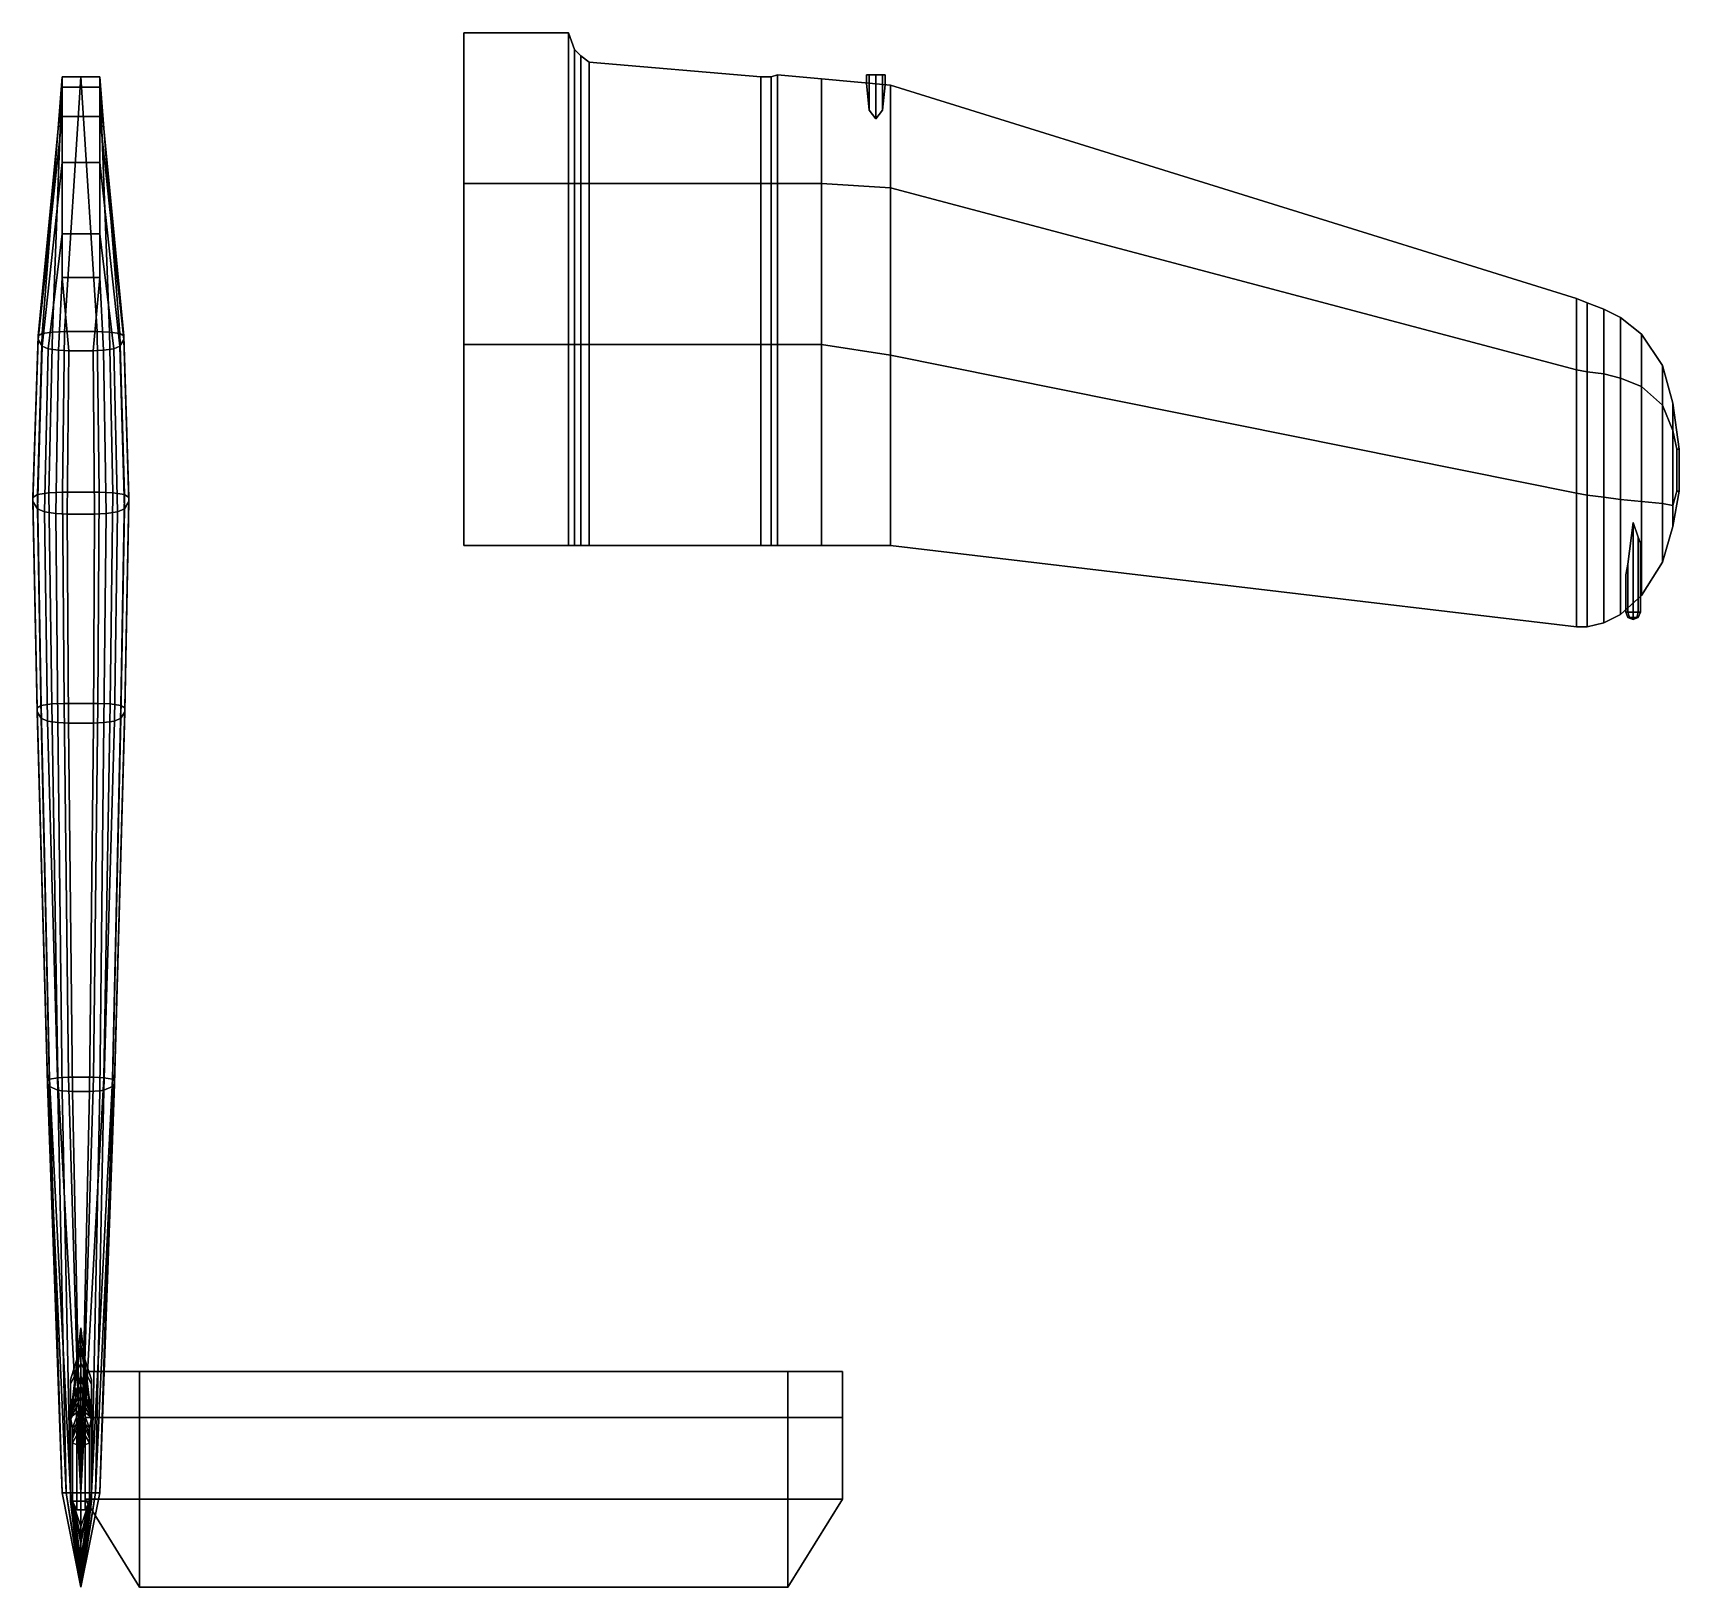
# Model space of a CAD drawing. Extents: x -2.06 to 5.81, y -5.21 to 2.22.
import ezdxf

# ---------------------------------------------------------------- set-up
doc = ezdxf.new("R2010")
doc.units = 0
doc.layers.add('WING', color=5, linetype='CONTINUOUS')

msp = doc.modelspace()

# ---------------------------------------------------------------- linework, layer by layer
at = {"layer": 'WING'}
for points in [[(0.5, 2.22, -0.54), (0, 2.22, -0.54), (0, 1.5, -0.37), (0.5, 1.5, -0.37)], [(0.5, 1.5, -0.68), (0, 1.5, -0.68), (0, 2.22, -0.54), (0.5, 2.22, -0.54)], [(0.53, 2.14, -0.54), (0.5, 2.22, -0.54), (0.5, 1.5, -0.37), (0.53, 1.5, -0.37)], [(0.53, 1.5, -0.68), (0.5, 1.5, -0.68), (0.5, 2.22, -0.54), (0.53, 2.14, -0.54)], [(0.56, 2.11, -0.54), (0.53, 2.14, -0.54), (0.53, 1.5, -0.37), (0.56, 1.5, -0.37)], [(0.56, 1.5, -0.68), (0.53, 1.5, -0.68), (0.53, 2.14, -0.54), (0.56, 2.11, -0.54)], [(0.6, 2.08, -0.54), (0.56, 2.11, -0.54), (0.56, 1.5, -0.37), (0.6, 1.5, -0.37)], [(0.6, 1.5, -0.68), (0.56, 1.5, -0.68), (0.56, 2.11, -0.54), (0.6, 2.08, -0.54)], [(1.42, 2.01, -0.54), (0.6, 2.08, -0.54), (0.6, 1.5, -0.37), (1.42, 1.5, -0.37)], [(1.42, 1.5, -0.68), (0.6, 1.5, -0.68), (0.6, 2.08, -0.54), (1.42, 2.01, -0.54)], [(-1.92, 2.01, -0.58), (-1.92, 1.96, -0.66), (-2.0351, 0.7711, -0.5273), (-2.0156, 0.7832, -0.4402)], [(-1.92, 2.01, -0.52), (-1.92, 2.01, -0.58), (-2.0156, 0.7832, -0.4402), (-1.9667, 0.7899, -0.3918)], [(-1.83, 2.01, -0.5067), (-1.92, 2.01, -0.52), (-1.9667, 0.7899, -0.3918), (-1.9081, 0.7926, -0.3725)], [(-1.92, 2.01, -0.52), (-1.74, 2.01, -0.52), (-1.74, 2.01, -0.58), (-1.92, 2.01, -0.58)], [(-1.92, 2.01, -0.58), (-1.74, 2.01, -0.58), (-1.74, 1.96, -0.66), (-1.92, 1.96, -0.66)], [(-1.83, 2.01, -0.5067), (-1.83, 2.01, -0.5067), (-1.74, 2.01, -0.52), (-1.92, 2.01, -0.52)], [(-1.83, 2.01, -0.5067), (-1.83, 2.01, -0.5067), (-1.9081, 0.7926, -0.3725), (-1.7519, 0.7926, -0.3725)], [(-1.7519, 0.7926, -0.3725), (-1.6933, 0.7899, -0.3918), (-1.74, 2.01, -0.52), (-1.83, 2.01, -0.5067)], [(-1.6444, 0.7832, -0.4402), (-1.6249, 0.7711, -0.5273), (-1.74, 1.96, -0.66), (-1.74, 2.01, -0.58)], [(-1.6933, 0.7899, -0.3918), (-1.6444, 0.7832, -0.4402), (-1.74, 2.01, -0.58), (-1.74, 2.01, -0.52)], [(1.47, 2.01, -0.54), (1.42, 2.01, -0.54), (1.42, 1.5, -0.37), (1.47, 1.5, -0.37)], [(1.47, 1.5, -0.68), (1.42, 1.5, -0.68), (1.42, 2.01, -0.54), (1.47, 2.01, -0.54)], [(1.5, 2.02, -0.54), (1.47, 2.01, -0.54), (1.47, 1.5, -0.37), (1.5, 1.5, -0.37)], [(1.5, 1.5, -0.68), (1.47, 1.5, -0.68), (1.47, 2.01, -0.54), (1.5, 2.02, -0.54)], [(1.71, 2, -0.54), (1.5, 2.02, -0.54), (1.5, 1.5, -0.37), (1.71, 1.5, -0.37)], [(1.71, 1.5, -0.68), (1.5, 1.5, -0.68), (1.5, 2.02, -0.54), (1.71, 2, -0.54)], [(2.04, 1.97, -0.54), (1.71, 2, -0.54), (1.71, 1.5, -0.37), (2.04, 1.48, -0.37)], [(2.04, 1.48, -0.68), (1.71, 1.5, -0.68), (1.71, 2, -0.54), (2.04, 1.97, -0.54)], [(1.9382, 1.85, -0.5718), (1.925, 1.9805, -0.54), (1.925, 2.02, -0.54), (1.9382, 2.02, -0.5718)], [(1.925, 1.9805, -0.54), (1.9382, 1.85, -0.5082), (1.9382, 2.02, -0.5082), (1.925, 2.02, -0.54)], [(1.9382, 2.02, -0.5082), (1.97, 2.02, -0.495), (2.0018, 2.02, -0.5082), (1.925, 2.02, -0.54)], [(1.925, 2.02, -0.54), (2.0018, 2.02, -0.5082), (2.015, 2.02, -0.54), (1.9382, 2.02, -0.5718)], [(1.97, 1.81, -0.585), (1.9382, 1.85, -0.5718), (1.9382, 2.02, -0.5718), (1.97, 2.02, -0.585)], [(1.9382, 1.85, -0.5082), (1.97, 1.81, -0.495), (1.97, 2.02, -0.495), (1.9382, 2.02, -0.5082)], [(1.9382, 2.02, -0.5718), (2.015, 2.02, -0.54), (2.0018, 2.02, -0.5718), (1.97, 2.02, -0.585)], [(1.97, 1.81, -0.495), (2.0018, 1.85, -0.5082), (2.0018, 2.02, -0.5082), (1.97, 2.02, -0.495)], [(2.0018, 1.85, -0.5718), (1.97, 1.81, -0.585), (1.97, 2.02, -0.585), (2.0018, 2.02, -0.5718)], [(2.0018, 1.85, -0.5082), (2.015, 1.9723, -0.54), (2.015, 2.02, -0.54), (2.0018, 2.02, -0.5082)], [(2.015, 1.9723, -0.54), (2.0018, 1.85, -0.5718), (2.0018, 2.02, -0.5718), (2.015, 2.02, -0.54)], [(5.32, 0.95, -0.35), (2.04, 1.97, -0.54), (2.04, 1.48, -0.37), (5.32, 0.61, -0.27)], [(5.32, 0.61, -0.42), (2.04, 1.48, -0.68), (2.04, 1.97, -0.54), (5.32, 0.95, -0.35)], [(-1.92, 1.96, -0.66), (-1.92, 1.82, -0.79), (-2.0351, 0.7537, -0.653), (-2.0351, 0.7711, -0.5273)], [(-1.92, 1.96, -0.66), (-1.74, 1.96, -0.66), (-1.74, 1.82, -0.79), (-1.92, 1.82, -0.79)], [(-1.6249, 0.7711, -0.5273), (-1.6249, 0.7537, -0.653), (-1.74, 1.82, -0.79), (-1.74, 1.96, -0.66)], [(-1.92, 1.82, -0.79), (-1.92, 1.6, -0.9), (-2.0156, 0.7228, -0.8755), (-2.0351, 0.7537, -0.653)], [(-1.92, 1.82, -0.79), (-1.74, 1.82, -0.79), (-1.74, 1.6, -0.9), (-1.92, 1.6, -0.9)], [(-1.6249, 0.7537, -0.653), (-1.6444, 0.7228, -0.8755), (-1.74, 1.6, -0.9), (-1.74, 1.82, -0.79)], [(-1.92, 1.6, -0.9), (-1.92, 1.26, -1), (-1.9863, 0.7094, -0.9723), (-2.0156, 0.7228, -0.8755)], [(-1.92, 1.6, -0.9), (-1.74, 1.6, -0.9), (-1.74, 1.26, -1), (-1.92, 1.26, -1)], [(-1.6444, 0.7228, -0.8755), (-1.6737, 0.7094, -0.9723), (-1.74, 1.26, -1), (-1.74, 1.6, -0.9)], [(0.5, 1.5, -0.37), (0, 1.5, -0.37), (0, 0.73, -0.37), (0.5, 0.73, -0.37)], [(0, 0.73, -0.68), (0, 1.5, -0.68), (0.5, 1.5, -0.68), (0.5, 0.73, -0.68)], [(0.53, 1.5, -0.37), (0.5, 1.5, -0.37), (0.5, 0.73, -0.37), (0.53, 0.73, -0.37)], [(0.5, 0.73, -0.68), (0.5, 1.5, -0.68), (0.53, 1.5, -0.68), (0.53, 0.73, -0.68)], [(0.56, 1.5, -0.37), (0.53, 1.5, -0.37), (0.53, 0.73, -0.37), (0.56, 0.73, -0.37)], [(0.53, 0.73, -0.68), (0.53, 1.5, -0.68), (0.56, 1.5, -0.68), (0.56, 0.73, -0.68)], [(0.6, 1.5, -0.37), (0.56, 1.5, -0.37), (0.56, 0.73, -0.37), (0.6, 0.73, -0.37)], [(0.56, 0.73, -0.68), (0.56, 1.5, -0.68), (0.6, 1.5, -0.68), (0.6, 0.73, -0.68)], [(1.42, 1.5, -0.37), (0.6, 1.5, -0.37), (0.6, 0.73, -0.37), (1.42, 0.73, -0.37)], [(0.6, 0.73, -0.68), (0.6, 1.5, -0.68), (1.42, 1.5, -0.68), (1.42, 0.73, -0.68)], [(1.47, 1.5, -0.37), (1.42, 1.5, -0.37), (1.42, 0.73, -0.37), (1.47, 0.73, -0.37)], [(1.42, 0.73, -0.68), (1.42, 1.5, -0.68), (1.47, 1.5, -0.68), (1.47, 0.73, -0.68)], [(1.5, 1.5, -0.37), (1.47, 1.5, -0.37), (1.47, 0.73, -0.37), (1.5, 0.73, -0.37)], [(1.47, 0.73, -0.68), (1.47, 1.5, -0.68), (1.5, 1.5, -0.68), (1.5, 0.73, -0.68)], [(1.71, 1.5, -0.37), (1.5, 1.5, -0.37), (1.5, 0.73, -0.37), (1.71, 0.73, -0.37)], [(1.5, 0.73, -0.68), (1.5, 1.5, -0.68), (1.71, 1.5, -0.68), (1.71, 0.73, -0.68)], [(2.04, 1.48, -0.37), (1.71, 1.5, -0.37), (1.71, 0.73, -0.37), (2.04, 0.68, -0.37)], [(1.71, 0.73, -0.68), (1.71, 1.5, -0.68), (2.04, 1.48, -0.68), (2.04, 0.68, -0.68)], [(5.32, 0.61, -0.27), (2.04, 1.48, -0.37), (2.04, 0.68, -0.37), (5.32, 0.02, -0.27)], [(2.04, 0.68, -0.68), (2.04, 1.48, -0.68), (5.32, 0.61, -0.42), (5.32, 0.02, -0.42)], [(-1.92, 1.26, -1), (-1.92, 1.05, -1.02), (-1.9374, 0.7027, -1.0207), (-1.9863, 0.7094, -0.9723)], [(-1.92, 1.26, -1), (-1.74, 1.26, -1), (-1.74, 1.05, -1.02), (-1.92, 1.05, -1.02)], [(-1.6737, 0.7094, -0.9723), (-1.7226, 0.7027, -1.0207), (-1.74, 1.05, -1.02), (-1.74, 1.26, -1)], [(-1.92, 1.05, -1.02), (-1.92, 1.05, -1.02), (-1.8886, 0.7, -1.04), (-1.9374, 0.7027, -1.0207)], [(-1.92, 1.05, -1.02), (-1.74, 1.05, -1.02), (-1.7714, 0.7, -1.04), (-1.8886, 0.7, -1.04)], [(-1.7226, 0.7027, -1.0207), (-1.7714, 0.7, -1.04), (-1.74, 1.05, -1.02)], [(5.37, 0.93, -0.34), (5.32, 0.95, -0.35), (5.32, 0.61, -0.27), (5.37, 0.6, -0.27)], [(5.37, 0.6, -0.41), (5.32, 0.61, -0.42), (5.32, 0.95, -0.35), (5.37, 0.93, -0.34)], [(5.45, 0.9, -0.34), (5.37, 0.93, -0.34), (5.37, 0.6, -0.27), (5.45, 0.59, -0.26)], [(5.45, 0.59, -0.4), (5.37, 0.6, -0.41), (5.37, 0.93, -0.34), (5.45, 0.9, -0.34)], [(5.53, 0.86, -0.33), (5.45, 0.9, -0.34), (5.45, 0.59, -0.26), (5.53, 0.57, -0.26)], [(5.53, 0.57, -0.38), (5.45, 0.59, -0.4), (5.45, 0.9, -0.34), (5.53, 0.86, -0.33)], [(-1.9667, 0.7899, -0.3918), (-2.0156, 0.7832, -0.4402), (-2.0379, 0.0131, -0.3088), (-1.9832, 0.0207, -0.2546)], [(-1.9081, 0.7926, -0.3725), (-1.9667, 0.7899, -0.3918), (-1.9832, 0.0207, -0.2546), (-1.9176, 0.0237, -0.233)], [(-1.7519, 0.7926, -0.3725), (-1.9081, 0.7926, -0.3725), (-1.9176, 0.0237, -0.233), (-1.7427, 0.0237, -0.233)], [(-1.7427, 0.0237, -0.233), (-1.6772, 0.0207, -0.2546), (-1.6933, 0.7899, -0.3918), (-1.7519, 0.7926, -0.3725)], [(-1.6772, 0.0207, -0.2546), (-1.6225, 0.0131, -0.3088), (-1.6444, 0.7832, -0.4402), (-1.6933, 0.7899, -0.3918)], [(5.63, 0.78, -0.31), (5.53, 0.86, -0.33), (5.53, 0.57, -0.26), (5.63, 0.53, -0.26)], [(5.63, 0.53, -0.36), (5.53, 0.57, -0.38), (5.53, 0.86, -0.33), (5.63, 0.78, -0.31)], [(-2.0156, 0.7832, -0.4402), (-2.0351, 0.7711, -0.5273), (-2.0597, -0.0004, -0.4062), (-2.0379, 0.0131, -0.3088)], [(-2.0351, 0.7711, -0.5273), (-2.0351, 0.7537, -0.653), (-2.0597, -0.0199, -0.5469), (-2.0597, -0.0004, -0.4062)], [(-2.0351, 0.7537, -0.653), (-2.0156, 0.7228, -0.8755), (-2.0379, -0.0545, -0.796), (-2.0597, -0.0199, -0.5469)], [(-2.0156, 0.7228, -0.8755), (-1.9863, 0.7094, -0.9723), (-2.0051, -0.0695, -0.9042), (-2.0379, -0.0545, -0.796)], [(-1.9863, 0.7094, -0.9723), (-1.9374, 0.7027, -1.0207), (-1.9504, -0.077, -0.9583), (-2.0051, -0.0695, -0.9042)], [(-1.6553, -0.0695, -0.9042), (-1.71, -0.077, -0.9583), (-1.7226, 0.7027, -1.0207), (-1.6737, 0.7094, -0.9723)], [(-1.6225, -0.0545, -0.796), (-1.6553, -0.0695, -0.9042), (-1.6737, 0.7094, -0.9723), (-1.6444, 0.7228, -0.8755)], [(-1.6225, 0.0131, -0.3088), (-1.6007, -0.0004, -0.4062), (-1.6249, 0.7711, -0.5273), (-1.6444, 0.7832, -0.4402)], [(-1.6007, -0.0199, -0.5469), (-1.6225, -0.0545, -0.796), (-1.6444, 0.7228, -0.8755), (-1.6249, 0.7537, -0.653)], [(-1.6007, -0.0004, -0.4062), (-1.6007, -0.0199, -0.5469), (-1.6249, 0.7537, -0.653), (-1.6249, 0.7711, -0.5273)], [(0.5, 0.73, -0.37), (0, 0.73, -0.37), (0, -0.23, -0.54), (0.5, -0.23, -0.54)], [(0.5, -0.23, -0.54), (0, -0.23, -0.54), (0, 0.73, -0.68), (0.5, 0.73, -0.68)], [(0.53, 0.73, -0.37), (0.5, 0.73, -0.37), (0.5, -0.23, -0.54), (0.53, -0.23, -0.54)], [(0.53, -0.23, -0.54), (0.5, -0.23, -0.54), (0.5, 0.73, -0.68), (0.53, 0.73, -0.68)], [(0.56, 0.73, -0.37), (0.53, 0.73, -0.37), (0.53, -0.23, -0.54), (0.56, -0.23, -0.54)], [(0.56, -0.23, -0.54), (0.53, -0.23, -0.54), (0.53, 0.73, -0.68), (0.56, 0.73, -0.68)], [(0.6, 0.73, -0.37), (0.56, 0.73, -0.37), (0.56, -0.23, -0.54), (0.6, -0.23, -0.54)], [(0.6, -0.23, -0.54), (0.56, -0.23, -0.54), (0.56, 0.73, -0.68), (0.6, 0.73, -0.68)], [(1.42, 0.73, -0.37), (0.6, 0.73, -0.37), (0.6, -0.23, -0.54), (1.42, -0.23, -0.54)], [(1.42, -0.23, -0.54), (0.6, -0.23, -0.54), (0.6, 0.73, -0.68), (1.42, 0.73, -0.68)], [(1.47, 0.73, -0.37), (1.42, 0.73, -0.37), (1.42, -0.23, -0.54), (1.47, -0.23, -0.54)], [(1.47, -0.23, -0.54), (1.42, -0.23, -0.54), (1.42, 0.73, -0.68), (1.47, 0.73, -0.68)], [(1.5, 0.73, -0.37), (1.47, 0.73, -0.37), (1.47, -0.23, -0.54), (1.5, -0.23, -0.54)], [(1.5, -0.23, -0.54), (1.47, -0.23, -0.54), (1.47, 0.73, -0.68), (1.5, 0.73, -0.68)], [(1.71, 0.73, -0.37), (1.5, 0.73, -0.37), (1.5, -0.23, -0.54), (1.71, -0.23, -0.54)], [(1.71, -0.23, -0.54), (1.5, -0.23, -0.54), (1.5, 0.73, -0.68), (1.71, 0.73, -0.68)], [(2.04, 0.68, -0.37), (1.71, 0.73, -0.37), (1.71, -0.23, -0.54), (2.04, -0.23, -0.54)], [(2.04, -0.23, -0.54), (1.71, -0.23, -0.54), (1.71, 0.73, -0.68), (2.04, 0.68, -0.68)], [(5.73, 0.63, -0.3), (5.63, 0.78, -0.31), (5.63, 0.53, -0.26), (5.73, 0.44, -0.26)], [(5.73, 0.44, -0.34), (5.63, 0.53, -0.36), (5.63, 0.78, -0.31), (5.73, 0.63, -0.3)], [(-1.9374, 0.7027, -1.0207), (-1.8886, 0.7, -1.04), (-1.8958, -0.08, -0.98), (-1.9504, -0.077, -0.9583)], [(-1.8886, 0.7, -1.04), (-1.7714, 0.7, -1.04), (-1.7646, -0.08, -0.98), (-1.8958, -0.08, -0.98)], [(-1.71, -0.077, -0.9583), (-1.7646, -0.08, -0.98), (-1.7714, 0.7, -1.04), (-1.7226, 0.7027, -1.0207)], [(5.32, 0.02, -0.27), (2.04, 0.68, -0.37), (2.04, -0.23, -0.54), (5.32, -0.62, -0.35)], [(5.32, -0.62, -0.35), (2.04, -0.23, -0.54), (2.04, 0.68, -0.68), (5.32, 0.02, -0.42)], [(5.78, 0.45, -0.29), (5.73, 0.63, -0.3), (5.73, 0.44, -0.26), (5.78, 0.32, -0.26)], [(5.78, 0.32, -0.32), (5.73, 0.44, -0.34), (5.73, 0.63, -0.3), (5.78, 0.45, -0.29)], [(5.37, 0.6, -0.27), (5.32, 0.61, -0.27), (5.32, 0.02, -0.27), (5.37, 0.01, -0.27)], [(5.32, 0.02, -0.42), (5.32, 0.61, -0.42), (5.37, 0.6, -0.41), (5.37, 0.01, -0.41)], [(5.45, 0.59, -0.26), (5.37, 0.6, -0.27), (5.37, 0.01, -0.27), (5.45, 0, -0.26)], [(5.37, 0.01, -0.41), (5.37, 0.6, -0.41), (5.45, 0.59, -0.4), (5.45, 0, -0.4)], [(5.53, 0.57, -0.26), (5.45, 0.59, -0.26), (5.45, 0, -0.26), (5.53, -0.01, -0.26)], [(5.45, 0, -0.4), (5.45, 0.59, -0.4), (5.53, 0.57, -0.38), (5.53, -0.01, -0.38)], [(5.63, 0.53, -0.26), (5.53, 0.57, -0.26), (5.53, -0.01, -0.26), (5.63, -0.02, -0.26)], [(5.53, -0.01, -0.38), (5.53, 0.57, -0.38), (5.63, 0.53, -0.36), (5.63, -0.02, -0.36)], [(5.73, 0.44, -0.26), (5.63, 0.53, -0.26), (5.63, -0.02, -0.26), (5.73, -0.03, -0.26)], [(5.63, -0.02, -0.36), (5.63, 0.53, -0.36), (5.73, 0.44, -0.34), (5.73, -0.03, -0.34)], [(5.78, 0.32, -0.26), (5.73, 0.44, -0.26), (5.73, -0.03, -0.26), (5.78, -0.04, -0.26)], [(5.73, -0.03, -0.34), (5.73, 0.44, -0.34), (5.78, 0.32, -0.32), (5.78, -0.04, -0.32)], [(5.81, 0.23, -0.29), (5.78, 0.45, -0.29), (5.78, 0.32, -0.26), (5.8, 0.23, -0.28)], [(5.8, 0.23, -0.3), (5.78, 0.32, -0.32), (5.78, 0.45, -0.29), (5.81, 0.23, -0.29)], [(5.8, 0.23, -0.28), (5.78, 0.32, -0.26), (5.78, -0.04, -0.26), (5.8, 0.03, -0.28)], [(5.78, -0.04, -0.32), (5.78, 0.32, -0.32), (5.8, 0.23, -0.3), (5.8, 0.03, -0.3)], [(5.81, 0.03, -0.29), (5.81, 0.23, -0.29), (5.8, 0.23, -0.28), (5.8, 0.03, -0.28)], [(5.8, 0.03, -0.3), (5.8, 0.23, -0.3), (5.81, 0.23, -0.29), (5.81, 0.03, -0.29)], [(-2.0379, 0.0131, -0.3088), (-2.0597, -0.0004, -0.4062), (-2.04, -1.0072, -0.335), (-2.02, -0.9948, -0.2459)], [(-1.9832, 0.0207, -0.2546), (-2.0379, 0.0131, -0.3088), (-2.02, -0.9948, -0.2459), (-1.97, -0.9879, -0.1964)], [(-1.9176, 0.0237, -0.233), (-1.9832, 0.0207, -0.2546), (-1.97, -0.9879, -0.1964), (-1.91, -0.9852, -0.1765)], [(-1.7427, 0.0237, -0.233), (-1.9176, 0.0237, -0.233), (-1.91, -0.9852, -0.1765), (-1.75, -0.9852, -0.1765)], [(-1.75, -0.9852, -0.1765), (-1.69, -0.9879, -0.1964), (-1.6772, 0.0207, -0.2546), (-1.7427, 0.0237, -0.233)], [(-1.69, -0.9879, -0.1964), (-1.64, -0.9948, -0.2459), (-1.6225, 0.0131, -0.3088), (-1.6772, 0.0207, -0.2546)], [(-1.64, -0.9948, -0.2459), (-1.62, -1.0072, -0.335), (-1.6007, -0.0004, -0.4062), (-1.6225, 0.0131, -0.3088)], [(5.37, 0.01, -0.27), (5.32, 0.02, -0.27), (5.32, -0.62, -0.35), (5.37, -0.62, -0.34)], [(5.37, -0.62, -0.34), (5.32, -0.62, -0.35), (5.32, 0.02, -0.42), (5.37, 0.01, -0.41)], [(5.45, 0, -0.26), (5.37, 0.01, -0.27), (5.37, -0.62, -0.34), (5.45, -0.6, -0.34)], [(5.45, -0.6, -0.34), (5.37, -0.62, -0.34), (5.37, 0.01, -0.41), (5.45, 0, -0.4)], [(5.53, -0.01, -0.26), (5.45, 0, -0.26), (5.45, -0.6, -0.34), (5.53, -0.56, -0.33)], [(5.53, -0.56, -0.33), (5.45, -0.6, -0.34), (5.45, 0, -0.4), (5.53, -0.01, -0.38)], [(5.8, 0.03, -0.28), (5.78, -0.04, -0.26), (5.78, -0.14, -0.29), (5.81, 0.03, -0.29)], [(5.81, 0.03, -0.29), (5.78, -0.14, -0.29), (5.78, -0.04, -0.32), (5.8, 0.03, -0.3)], [(-2.0597, -0.0004, -0.4062), (-2.0597, -0.0199, -0.5469), (-2.04, -1.025, -0.4638), (-2.04, -1.0072, -0.335)], [(-2.0597, -0.0199, -0.5469), (-2.0379, -0.0545, -0.796), (-2.02, -1.0566, -0.6916), (-2.04, -1.025, -0.4638)], [(-2.0379, -0.0545, -0.796), (-2.0051, -0.0695, -0.9042), (-1.99, -1.0704, -0.7907), (-2.02, -1.0566, -0.6916)], [(-2.0051, -0.0695, -0.9042), (-1.9504, -0.077, -0.9583), (-1.94, -1.0773, -0.8402), (-1.99, -1.0704, -0.7907)], [(-1.9504, -0.077, -0.9583), (-1.8958, -0.08, -0.98), (-1.89, -1.08, -0.86), (-1.94, -1.0773, -0.8402)], [(-1.72, -1.0773, -0.8402), (-1.77, -1.08, -0.86), (-1.7646, -0.08, -0.98), (-1.71, -0.077, -0.9583)], [(-1.67, -1.0704, -0.7907), (-1.72, -1.0773, -0.8402), (-1.71, -0.077, -0.9583), (-1.6553, -0.0695, -0.9042)], [(-1.64, -1.0566, -0.6916), (-1.67, -1.0704, -0.7907), (-1.6553, -0.0695, -0.9042), (-1.6225, -0.0545, -0.796)], [(-1.62, -1.025, -0.4638), (-1.64, -1.0566, -0.6916), (-1.6225, -0.0545, -0.796), (-1.6007, -0.0199, -0.5469)], [(-1.62, -1.0072, -0.335), (-1.62, -1.025, -0.4638), (-1.6007, -0.0199, -0.5469), (-1.6007, -0.0004, -0.4062)], [(5.63, -0.02, -0.26), (5.53, -0.01, -0.26), (5.53, -0.56, -0.33), (5.63, -0.47, -0.31)], [(5.63, -0.47, -0.31), (5.53, -0.56, -0.33), (5.53, -0.01, -0.38), (5.63, -0.02, -0.36)], [(5.73, -0.03, -0.26), (5.63, -0.02, -0.26), (5.63, -0.47, -0.31), (5.73, -0.31, -0.3)], [(5.73, -0.31, -0.3), (5.63, -0.47, -0.31), (5.63, -0.02, -0.36), (5.73, -0.03, -0.34)], [(5.78, -0.04, -0.26), (5.73, -0.03, -0.26), (5.73, -0.31, -0.3), (5.78, -0.14, -0.29)], [(5.78, -0.14, -0.29), (5.73, -0.31, -0.3), (5.73, -0.03, -0.34), (5.78, -0.04, -0.32)], [(-1.8958, -0.08, -0.98), (-1.7646, -0.08, -0.98), (-1.77, -1.08, -0.86), (-1.89, -1.08, -0.86)], [(5.59, -0.55, -0.355), (5.5653, -0.55, -0.3447), (5.5653, -0.32, -0.3447), (5.59, -0.12, -0.355)], [(5.5653, -0.55, -0.2953), (5.59, -0.55, -0.285), (5.59, -0.12, -0.285), (5.5653, -0.32, -0.2953)], [(5.59, -0.55, -0.285), (5.6147, -0.55, -0.2953), (5.6147, -0.19, -0.2953), (5.59, -0.12, -0.285)], [(5.6147, -0.55, -0.3447), (5.59, -0.55, -0.355), (5.59, -0.12, -0.355), (5.6147, -0.19, -0.3447)], [(5.6147, -0.55, -0.2953), (5.625, -0.55, -0.32), (5.625, -0.22, -0.32), (5.6147, -0.19, -0.2953)], [(5.625, -0.55, -0.32), (5.6147, -0.55, -0.3447), (5.6147, -0.19, -0.3447), (5.625, -0.22, -0.32)], [(5.5653, -0.55, -0.3447), (5.555, -0.55, -0.32), (5.555, -0.37, -0.32), (5.5653, -0.32, -0.3447)], [(5.555, -0.55, -0.32), (5.5653, -0.55, -0.2953), (5.5653, -0.32, -0.2953), (5.555, -0.37, -0.32)], [(5.5725, -0.5747, -0.3025), (5.5653, -0.55, -0.2953), (5.555, -0.55, -0.32), (5.5653, -0.5747, -0.32)], [(5.5653, -0.5747, -0.32), (5.555, -0.55, -0.32), (5.5653, -0.55, -0.3447), (5.5725, -0.5747, -0.3375)], [(5.59, -0.5747, -0.2953), (5.59, -0.55, -0.285), (5.5653, -0.55, -0.2953), (5.5725, -0.5747, -0.3025)], [(5.5725, -0.5747, -0.3375), (5.5653, -0.55, -0.3447), (5.59, -0.55, -0.355), (5.59, -0.5747, -0.3447)], [(5.59, -0.5747, -0.3447), (5.59, -0.55, -0.355), (5.6147, -0.55, -0.3447), (5.6075, -0.5747, -0.3375)], [(5.6075, -0.5747, -0.3025), (5.6147, -0.55, -0.2953), (5.59, -0.55, -0.285), (5.59, -0.5747, -0.2953)], [(5.6075, -0.5747, -0.3375), (5.6147, -0.55, -0.3447), (5.625, -0.55, -0.32), (5.6147, -0.5747, -0.32)], [(5.6147, -0.5747, -0.32), (5.625, -0.55, -0.32), (5.6147, -0.55, -0.2953), (5.6075, -0.5747, -0.3025)], [(5.59, -0.585, -0.32), (5.5725, -0.5747, -0.3025), (5.5653, -0.5747, -0.32), (5.59, -0.585, -0.32)], [(5.59, -0.585, -0.32), (5.5653, -0.5747, -0.32), (5.5725, -0.5747, -0.3375), (5.59, -0.585, -0.32)], [(5.59, -0.585, -0.32), (5.59, -0.5747, -0.2953), (5.5725, -0.5747, -0.3025), (5.59, -0.585, -0.32)], [(5.59, -0.585, -0.32), (5.5725, -0.5747, -0.3375), (5.59, -0.5747, -0.3447), (5.59, -0.585, -0.32)], [(5.59, -0.585, -0.32), (5.59, -0.5747, -0.3447), (5.6075, -0.5747, -0.3375), (5.59, -0.585, -0.32)], [(5.59, -0.585, -0.32), (5.6075, -0.5747, -0.3375), (5.6147, -0.5747, -0.32), (5.59, -0.585, -0.32)], [(5.59, -0.585, -0.32), (5.6147, -0.5747, -0.32), (5.6075, -0.5747, -0.3025), (5.59, -0.585, -0.32)], [(5.59, -0.585, -0.32), (5.6075, -0.5747, -0.3025), (5.59, -0.5747, -0.2953), (5.59, -0.585, -0.32)], [(-2.02, -0.9948, -0.2459), (-2.04, -1.0072, -0.335), (-1.99, -2.7891, -0.1635), (-1.98, -2.7823, -0.114)], [(-2.04, -1.0072, -0.335), (-2.04, -1.025, -0.4638), (-1.99, -2.8056, -0.2824), (-1.99, -2.7891, -0.1635)], [(-1.97, -0.9879, -0.1964), (-2.02, -0.9948, -0.2459), (-1.98, -2.7823, -0.114), (-1.94, -2.7754, -0.0645)], [(-1.91, -0.9852, -0.1765), (-1.97, -0.9879, -0.1964), (-1.94, -2.7754, -0.0645), (-1.89, -2.7727, -0.0447)], [(-1.75, -0.9852, -0.1765), (-1.91, -0.9852, -0.1765), (-1.89, -2.7727, -0.0447), (-1.77, -2.7727, -0.0447)], [(-1.77, -2.7727, -0.0447), (-1.72, -2.7754, -0.0645), (-1.69, -0.9879, -0.1964), (-1.75, -0.9852, -0.1765)], [(-1.72, -2.7754, -0.0645), (-1.68, -2.7823, -0.114), (-1.64, -0.9948, -0.2459), (-1.69, -0.9879, -0.1964)], [(-1.68, -2.7823, -0.114), (-1.67, -2.7891, -0.1635), (-1.62, -1.0072, -0.335), (-1.64, -0.9948, -0.2459)], [(-1.67, -2.7891, -0.1635), (-1.67, -2.8056, -0.2824), (-1.62, -1.025, -0.4638), (-1.62, -1.0072, -0.335)], [(-2.04, -1.025, -0.4638), (-2.02, -1.0566, -0.6916), (-1.98, -2.8166, -0.3616), (-1.99, -2.8056, -0.2824)], [(-2.02, -1.0566, -0.6916), (-1.99, -1.0704, -0.7907), (-1.94, -2.8345, -0.4904), (-1.98, -2.8166, -0.3616)], [(-1.99, -1.0704, -0.7907), (-1.94, -1.0773, -0.8402), (-1.92, -2.8373, -0.5102), (-1.94, -2.8345, -0.4904)], [(-1.94, -1.0773, -0.8402), (-1.89, -1.08, -0.86), (-1.87, -2.84, -0.53), (-1.92, -2.8373, -0.5102)], [(-1.89, -1.08, -0.86), (-1.77, -1.08, -0.86), (-1.79, -2.84, -0.53), (-1.87, -2.84, -0.53)], [(-1.74, -2.8373, -0.5102), (-1.79, -2.84, -0.53), (-1.77, -1.08, -0.86), (-1.72, -1.0773, -0.8402)], [(-1.72, -2.8345, -0.4904), (-1.74, -2.8373, -0.5102), (-1.72, -1.0773, -0.8402), (-1.67, -1.0704, -0.7907)], [(-1.68, -2.8166, -0.3616), (-1.72, -2.8345, -0.4904), (-1.67, -1.0704, -0.7907), (-1.64, -1.0566, -0.6916)], [(-1.67, -2.8056, -0.2824), (-1.68, -2.8166, -0.3616), (-1.64, -1.0566, -0.6916), (-1.62, -1.025, -0.4638)], [(-1.98, -2.7823, -0.114), (-1.99, -2.7891, -0.1635), (-1.9, -4.76, -0.02), (-1.88, -4.76)], [(-1.99, -2.7891, -0.1635), (-1.99, -2.8056, -0.2824), (-1.92, -4.76, -0.05), (-1.9, -4.76, -0.02)], [(-1.99, -2.8056, -0.2824), (-1.98, -2.8166, -0.3616), (-1.92, -4.76, -0.1), (-1.92, -4.76, -0.05)], [(-1.94, -2.7754, -0.0645), (-1.98, -2.7823, -0.114), (-1.88, -4.76), (-1.83, -4.76, 0.02)], [(-1.98, -2.8166, -0.3616), (-1.94, -2.8345, -0.4904), (-1.9, -4.76, -0.13), (-1.92, -4.76, -0.1)], [(-1.89, -2.7727, -0.0447), (-1.94, -2.7754, -0.0645), (-1.83, -4.76, 0.02)], [(-1.83, -4.76, 0.02), (-1.83, -4.76, 0.02), (-1.77, -2.7727, -0.0447), (-1.89, -2.7727, -0.0447)], [(-1.83, -4.76, 0.02), (-1.83, -4.76, 0.02), (-1.72, -2.7754, -0.0645), (-1.77, -2.7727, -0.0447)], [(-1.83, -4.76, 0.02), (-1.78, -4.76), (-1.68, -2.7823, -0.114), (-1.72, -2.7754, -0.0645)], [(-1.78, -4.76), (-1.76, -4.76, -0.02), (-1.67, -2.7891, -0.1635), (-1.68, -2.7823, -0.114)], [(-1.76, -4.76, -0.02), (-1.74, -4.76, -0.05), (-1.67, -2.8056, -0.2824), (-1.67, -2.7891, -0.1635)], [(-1.74, -4.76, -0.1), (-1.76, -4.76, -0.13), (-1.72, -2.8345, -0.4904), (-1.68, -2.8166, -0.3616)], [(-1.74, -4.76, -0.05), (-1.74, -4.76, -0.1), (-1.68, -2.8166, -0.3616), (-1.67, -2.8056, -0.2824)], [(-1.94, -2.8345, -0.4904), (-1.92, -2.8373, -0.5102), (-1.88, -4.76, -0.15), (-1.9, -4.76, -0.13)], [(-1.92, -2.8373, -0.5102), (-1.87, -2.84, -0.53), (-1.83, -4.76, -0.16), (-1.88, -4.76, -0.15)], [(-1.87, -2.84, -0.53), (-1.79, -2.84, -0.53), (-1.83, -4.76, -0.16)], [(-1.78, -4.76, -0.15), (-1.83, -4.76, -0.16), (-1.79, -2.84, -0.53), (-1.74, -2.8373, -0.5102)], [(-1.76, -4.76, -0.13), (-1.78, -4.76, -0.15), (-1.74, -2.8373, -0.5102), (-1.72, -2.8345, -0.4904)], [(-1.83, -4.06, 0.07), (-1.83, -3.97, -0.01), (-1.88, -4.4, -0.01), (-1.88, -4.22, 0.07)], [(-1.83, -3.97, -0.01), (-1.83, -3.97, -0.17), (-1.88, -4.4, -0.17), (-1.88, -4.4, -0.01)], [(-1.83, -3.97, -0.17), (-1.83, -4.05, -0.3), (-1.88, -4.4, -0.3), (-1.88, -4.4, -0.17)], [(-1.78, -4.4, -0.01), (-1.78, -4.4, -0.17), (-1.83, -3.97, -0.17), (-1.83, -3.97, -0.01)], [(-1.78, -4.4, -0.17), (-1.78, -4.4, -0.3), (-1.83, -4.05, -0.3), (-1.83, -3.97, -0.17)], [(-1.78, -4.22, 0.07), (-1.78, -4.4, -0.01), (-1.83, -3.97, -0.01), (-1.83, -4.06, 0.07)], [(-1.83, -4.05, -0.3), (-1.83, -4.2, -0.33), (-1.88, -4.4, -0.33), (-1.88, -4.4, -0.3)], [(-1.83, -4.14, 0.15), (-1.83, -4.06, 0.07), (-1.88, -4.22, 0.07), (-1.88, -4.24, 0.15)], [(-1.78, -4.4, -0.3), (-1.78, -4.4, -0.33), (-1.83, -4.2, -0.33), (-1.83, -4.05, -0.3)], [(-1.78, -4.24, 0.15), (-1.78, -4.22, 0.07), (-1.83, -4.06, 0.07), (-1.83, -4.14, 0.15)], [(-1.83, -4.22, 0.37), (-1.83, -4.14, 0.15), (-1.88, -4.24, 0.15), (-1.88, -4.33, 0.37)], [(-1.78, -4.33, 0.37), (-1.78, -4.24, 0.15), (-1.83, -4.14, 0.15), (-1.83, -4.22, 0.37)], [(-1.83, -4.2, -0.33), (-1.83, -4.26, -0.36), (-1.88, -4.4, -0.36), (-1.88, -4.4, -0.33)], [(-1.83, -4.25, 0.46), (-1.83, -4.22, 0.37), (-1.88, -4.33, 0.37), (-1.88, -4.36, 0.46)], [(-1.88, -4.4, -0.01), (-1.88, -4.8, -0.01), (-1.88, -4.8, 0.07), (-1.88, -4.22, 0.07)], [(-1.88, -4.22, 0.07), (-1.88, -4.8, 0.07), (-1.88, -4.8, 0.15), (-1.88, -4.24, 0.15)], [(-1.88, -4.24, 0.15), (-1.88, -4.8, 0.15), (-1.88, -4.8, 0.37), (-1.88, -4.33, 0.37)], [(-1.78, -4.4, -0.33), (-1.78, -4.4, -0.36), (-1.83, -4.26, -0.36), (-1.83, -4.2, -0.33)], [(-1.78, -4.36, 0.46), (-1.78, -4.33, 0.37), (-1.83, -4.22, 0.37), (-1.83, -4.25, 0.46)], [(-1.55, -4.4, 0.05), (-1.81, -4.4, 0.05), (-1.81, -4.18, 0.11), (-1.55, -4.18, 0.11)], [(-1.55, -4.18, 0.11), (-1.81, -4.18, 0.11), (-1.81, -4.4, 0.17), (-1.55, -4.4, 0.17)], [(-1.78, -4.8, 0.07), (-1.78, -4.8, -0.01), (-1.78, -4.4, -0.01), (-1.78, -4.22, 0.07)], [(-1.78, -4.8, 0.15), (-1.78, -4.8, 0.07), (-1.78, -4.22, 0.07), (-1.78, -4.24, 0.15)], [(-1.78, -4.8, 0.37), (-1.78, -4.8, 0.15), (-1.78, -4.24, 0.15), (-1.78, -4.33, 0.37)], [(-1.55, -4.18, 0.11), (1.55, -4.18, 0.11), (1.55, -4.4, 0.05), (-1.55, -4.4, 0.05)], [(-1.55, -4.4, 0.17), (1.55, -4.4, 0.17), (1.55, -4.18, 0.11), (-1.55, -4.18, 0.11)], [(1.55, -4.4, 0.17), (1.81, -4.4, 0.17), (1.81, -4.18, 0.11), (1.55, -4.18, 0.11)], [(1.55, -4.18, 0.11), (1.81, -4.18, 0.11), (1.81, -4.4, 0.05), (1.55, -4.4, 0.05)], [(-1.83, -4.3, 0.58), (-1.83, -4.25, 0.46), (-1.88, -4.36, 0.46), (-1.88, -4.41, 0.58)], [(-1.83, -4.26, -0.36), (-1.83, -4.36, -0.44), (-1.88, -4.4, -0.44), (-1.88, -4.4, -0.36)], [(-1.83, -4.34, 0.68), (-1.83, -4.3, 0.58), (-1.88, -4.41, 0.58), (-1.87, -4.45, 0.68)], [(-1.78, -4.41, 0.58), (-1.78, -4.36, 0.46), (-1.83, -4.25, 0.46), (-1.83, -4.3, 0.58)], [(-1.78, -4.4, -0.36), (-1.78, -4.4, -0.44), (-1.83, -4.36, -0.44), (-1.83, -4.26, -0.36)], [(-1.79, -4.45, 0.68), (-1.78, -4.41, 0.58), (-1.83, -4.3, 0.58), (-1.83, -4.34, 0.68)], [(-1.88, -4.33, 0.37), (-1.88, -4.8, 0.37), (-1.88, -4.8, 0.46), (-1.88, -4.36, 0.46)], [(-1.88, -4.36, 0.46), (-1.88, -4.8, 0.46), (-1.88, -4.8, 0.58), (-1.88, -4.41, 0.58)], [(-1.83, -4.36, -0.44), (-1.83, -4.41, -0.5), (-1.87, -4.45, -0.5), (-1.88, -4.4, -0.44)], [(-1.88, -4.4, -0.44), (-1.88, -4.8, -0.44), (-1.88, -4.8, -0.36), (-1.88, -4.4, -0.36)], [(-1.87, -4.45, -0.5), (-1.87, -4.8, -0.5), (-1.88, -4.8, -0.44), (-1.88, -4.4, -0.44)], [(-1.88, -4.4, -0.17), (-1.88, -4.8, -0.17), (-1.88, -4.8, -0.01), (-1.88, -4.4, -0.01)], [(-1.88, -4.4, -0.3), (-1.88, -4.8, -0.3), (-1.88, -4.8, -0.17), (-1.88, -4.4, -0.17)], [(-1.88, -4.4, -0.33), (-1.88, -4.8, -0.33), (-1.88, -4.8, -0.3), (-1.88, -4.4, -0.3)], [(-1.88, -4.4, -0.36), (-1.88, -4.8, -0.36), (-1.88, -4.8, -0.33), (-1.88, -4.4, -0.33)], [(-1.83, -4.37, 0.75), (-1.83, -4.34, 0.68), (-1.87, -4.45, 0.68), (-1.87, -4.48, 0.75)], [(-1.83, -4.4, 0.81), (-1.83, -4.37, 0.75), (-1.87, -4.48, 0.75), (-1.87, -4.5, 0.81)], [(-1.83, -4.45, 0.85), (-1.83, -4.4, 0.81), (-1.87, -4.5, 0.81), (-1.87, -4.52, 0.85)], [(-1.79, -4.48, 0.75), (-1.79, -4.45, 0.68), (-1.83, -4.34, 0.68), (-1.83, -4.37, 0.75)], [(-1.78, -4.4, -0.44), (-1.79, -4.45, -0.5), (-1.83, -4.41, -0.5), (-1.83, -4.36, -0.44)], [(-1.79, -4.5, 0.81), (-1.79, -4.48, 0.75), (-1.83, -4.37, 0.75), (-1.83, -4.4, 0.81)], [(-1.79, -4.52, 0.85), (-1.79, -4.5, 0.81), (-1.83, -4.4, 0.81), (-1.83, -4.45, 0.85)], [(-1.81, -4.4, 0.17), (-1.81, -4.79, 0.17), (-1.55, -4.79, 0.17), (-1.55, -4.4, 0.17)], [(-1.55, -4.79, 0.05), (-1.81, -4.79, 0.05), (-1.81, -4.4, 0.05), (-1.55, -4.4, 0.05)], [(-1.78, -4.8, -0.44), (-1.79, -4.8, -0.5), (-1.79, -4.45, -0.5), (-1.78, -4.4, -0.44)], [(-1.78, -4.8, 0.46), (-1.78, -4.8, 0.37), (-1.78, -4.33, 0.37), (-1.78, -4.36, 0.46)], [(-1.78, -4.8, 0.58), (-1.78, -4.8, 0.46), (-1.78, -4.36, 0.46), (-1.78, -4.41, 0.58)], [(-1.78, -4.8, -0.01), (-1.78, -4.8, -0.17), (-1.78, -4.4, -0.17), (-1.78, -4.4, -0.01)], [(-1.78, -4.8, -0.17), (-1.78, -4.8, -0.3), (-1.78, -4.4, -0.3), (-1.78, -4.4, -0.17)], [(-1.78, -4.8, -0.3), (-1.78, -4.8, -0.33), (-1.78, -4.4, -0.33), (-1.78, -4.4, -0.3)], [(-1.78, -4.8, -0.33), (-1.78, -4.8, -0.36), (-1.78, -4.4, -0.36), (-1.78, -4.4, -0.33)], [(-1.78, -4.8, -0.36), (-1.78, -4.8, -0.44), (-1.78, -4.4, -0.44), (-1.78, -4.4, -0.36)], [(1.55, -4.4, 0.05), (1.55, -4.79, 0.05), (-1.55, -4.79, 0.05), (-1.55, -4.4, 0.05)], [(-1.55, -4.79, 0.17), (1.55, -4.79, 0.17), (1.55, -4.4, 0.17), (-1.55, -4.4, 0.17)], [(1.55, -4.79, 0.17), (1.81, -4.79, 0.17), (1.81, -4.4, 0.17), (1.55, -4.4, 0.17)], [(1.81, -4.4, 0.05), (1.81, -4.79, 0.05), (1.55, -4.79, 0.05), (1.55, -4.4, 0.05)], [(-1.88, -4.41, 0.58), (-1.88, -4.8, 0.58), (-1.87, -4.8, 0.68), (-1.87, -4.45, 0.68)], [(-1.83, -4.41, -0.5), (-1.83, -4.47, -0.54), (-1.85, -4.47, -0.53), (-1.87, -4.45, -0.5)], [(-1.85, -4.47, -0.53), (-1.85, -4.84, -0.53), (-1.87, -4.8, -0.5), (-1.87, -4.45, -0.5)], [(-1.83, -4.53, 0.88), (-1.83, -4.45, 0.85), (-1.87, -4.52, 0.85), (-1.85, -4.53, 0.87)], [(-1.87, -4.45, 0.68), (-1.87, -4.8, 0.68), (-1.87, -4.8, 0.75), (-1.87, -4.48, 0.75)], [(-1.87, -4.48, 0.75), (-1.87, -4.8, 0.75), (-1.87, -4.8, 0.81), (-1.87, -4.5, 0.81)], [(-1.83, -4.47, -0.54), (-1.83, -4.84, -0.54), (-1.85, -4.84, -0.53), (-1.85, -4.47, -0.53)], [(-1.79, -4.45, -0.5), (-1.81, -4.47, -0.53), (-1.83, -4.47, -0.54), (-1.83, -4.41, -0.5)], [(-1.81, -4.53, 0.87), (-1.79, -4.52, 0.85), (-1.83, -4.45, 0.85), (-1.83, -4.53, 0.88)], [(-1.81, -4.47, -0.53), (-1.81, -4.84, -0.53), (-1.83, -4.84, -0.54), (-1.83, -4.47, -0.54)], [(-1.79, -4.8, -0.5), (-1.81, -4.84, -0.53), (-1.81, -4.47, -0.53), (-1.79, -4.45, -0.5)], [(-1.79, -4.8, 0.68), (-1.78, -4.8, 0.58), (-1.78, -4.41, 0.58), (-1.79, -4.45, 0.68)], [(-1.79, -4.8, 0.75), (-1.79, -4.8, 0.68), (-1.79, -4.45, 0.68), (-1.79, -4.48, 0.75)], [(-1.79, -4.8, 0.81), (-1.79, -4.8, 0.75), (-1.79, -4.48, 0.75), (-1.79, -4.5, 0.81)], [(-1.87, -4.5, 0.81), (-1.87, -4.8, 0.81), (-1.87, -4.8, 0.85), (-1.87, -4.52, 0.85)], [(-1.87, -4.52, 0.85), (-1.87, -4.8, 0.85), (-1.85, -4.8, 0.87), (-1.85, -4.53, 0.87)], [(-1.85, -4.53, 0.87), (-1.85, -4.8, 0.87), (-1.83, -4.8, 0.88), (-1.83, -4.53, 0.88)], [(-1.83, -4.53, 0.88), (-1.83, -4.8, 0.88), (-1.81, -4.8, 0.87), (-1.81, -4.53, 0.87)], [(-1.81, -4.8, 0.87), (-1.79, -4.8, 0.85), (-1.79, -4.52, 0.85), (-1.81, -4.53, 0.87)], [(-1.79, -4.8, 0.85), (-1.79, -4.8, 0.81), (-1.79, -4.5, 0.81), (-1.79, -4.52, 0.85)], [(-1.92, -4.76, -0.1), (-1.9, -4.76, -0.13), (-1.83, -5.19, -0.05), (-1.83, -5.21, -0.03)], [(-1.92, -4.76, -0.05), (-1.92, -4.76, -0.1), (-1.83, -5.21, -0.03), (-1.83, -5.21, -0.02)], [(-1.9, -4.76, -0.02), (-1.92, -4.76, -0.05), (-1.83, -5.21, -0.02), (-1.83, -5.21, -0.01)], [(-1.9, -4.76, -0.13), (-1.88, -4.76, -0.15), (-1.83, -5.16, -0.07), (-1.83, -5.19, -0.05)], [(-1.88, -4.76), (-1.9, -4.76, -0.02), (-1.83, -5.21, -0.01), (-1.83, -5.2)], [(-1.88, -4.76, -0.15), (-1.83, -4.76, -0.16), (-1.83, -5.09, -0.1), (-1.83, -5.16, -0.07)], [(-1.83, -4.76, 0.02), (-1.88, -4.76), (-1.83, -5.2), (-1.83, -5.12, 0.02)], [(-1.87, -4.8, 0.68), (-1.88, -4.8, 0.58), (-1.83, -5.18, 0.58), (-1.83, -5.13, 0.68)], [(-1.88, -4.8, 0.37), (-1.88, -4.8, 0.15), (-1.83, -5.21, 0.15), (-1.83, -5.21, 0.37)], [(-1.88, -4.8, 0.46), (-1.88, -4.8, 0.37), (-1.83, -5.21, 0.37), (-1.83, -5.2, 0.46)], [(-1.88, -4.8, 0.58), (-1.88, -4.8, 0.46), (-1.83, -5.2, 0.46), (-1.83, -5.18, 0.58)], [(-1.88, -4.8, 0.07), (-1.88, -4.8, -0.01), (-1.83, -5.21, -0.01), (-1.83, -5.21, 0.07)], [(-1.88, -4.8, 0.15), (-1.88, -4.8, 0.07), (-1.83, -5.21, 0.07), (-1.83, -5.21, 0.15)], [(-1.88, -4.8, -0.36), (-1.88, -4.8, -0.44), (-1.83, -5.07, -0.44), (-1.83, -5.14, -0.36)], [(-1.88, -4.8, -0.44), (-1.87, -4.8, -0.5), (-1.83, -4.97, -0.5), (-1.83, -5.07, -0.44)], [(-1.88, -4.8, -0.01), (-1.88, -4.8, -0.17), (-1.83, -5.21, -0.17), (-1.83, -5.21, -0.01)], [(-1.88, -4.8, -0.17), (-1.88, -4.8, -0.3), (-1.83, -5.18, -0.3), (-1.83, -5.21, -0.17)], [(-1.88, -4.8, -0.3), (-1.88, -4.8, -0.33), (-1.83, -5.16, -0.33), (-1.83, -5.18, -0.3)], [(-1.88, -4.8, -0.33), (-1.88, -4.8, -0.36), (-1.83, -5.14, -0.36), (-1.83, -5.16, -0.33)], [(-1.87, -4.8, -0.5), (-1.85, -4.84, -0.53), (-1.83, -4.84, -0.54), (-1.83, -4.97, -0.5)], [(-1.87, -4.8, 0.75), (-1.87, -4.8, 0.68), (-1.83, -5.13, 0.68), (-1.83, -5.08, 0.75)], [(-1.87, -4.8, 0.81), (-1.87, -4.8, 0.75), (-1.83, -5.08, 0.75), (-1.83, -5, 0.81)], [(-1.87, -4.8, 0.85), (-1.87, -4.8, 0.81), (-1.83, -5, 0.81), (-1.83, -4.92, 0.85)], [(-1.85, -4.8, 0.87), (-1.87, -4.8, 0.85), (-1.83, -4.92, 0.85), (-1.83, -4.8, 0.88)], [(-1.83, -5.21, -0.03), (-1.83, -5.19, -0.05), (-1.76, -4.76, -0.13), (-1.74, -4.76, -0.1)], [(-1.83, -5.19, -0.05), (-1.83, -5.16, -0.07), (-1.78, -4.76, -0.15), (-1.76, -4.76, -0.13)], [(-1.83, -5.16, -0.07), (-1.83, -5.09, -0.1), (-1.83, -4.76, -0.16), (-1.78, -4.76, -0.15)], [(-1.83, -5.21, -0.02), (-1.83, -5.21, -0.03), (-1.74, -4.76, -0.1), (-1.74, -4.76, -0.05)], [(-1.83, -5.21, -0.01), (-1.83, -5.21, -0.02), (-1.74, -4.76, -0.05), (-1.76, -4.76, -0.02)], [(-1.83, -5.2), (-1.83, -5.21, -0.01), (-1.76, -4.76, -0.02), (-1.78, -4.76)], [(-1.83, -5.12, 0.02), (-1.83, -5.2), (-1.78, -4.76), (-1.83, -4.76, 0.02)], [(-1.83, -5.21, -0.01), (-1.83, -5.21, -0.17), (-1.78, -4.8, -0.17), (-1.78, -4.8, -0.01)], [(-1.83, -5.21, -0.17), (-1.83, -5.18, -0.3), (-1.78, -4.8, -0.3), (-1.78, -4.8, -0.17)], [(-1.83, -5.18, -0.3), (-1.83, -5.16, -0.33), (-1.78, -4.8, -0.33), (-1.78, -4.8, -0.3)], [(-1.83, -5.16, -0.33), (-1.83, -5.14, -0.36), (-1.78, -4.8, -0.36), (-1.78, -4.8, -0.33)], [(-1.83, -5.14, -0.36), (-1.83, -5.07, -0.44), (-1.78, -4.8, -0.44), (-1.78, -4.8, -0.36)], [(-1.83, -5.07, -0.44), (-1.83, -4.97, -0.5), (-1.79, -4.8, -0.5), (-1.78, -4.8, -0.44)], [(-1.83, -4.97, -0.5), (-1.83, -4.84, -0.54), (-1.81, -4.84, -0.53), (-1.79, -4.8, -0.5)], [(-1.83, -5.21, 0.07), (-1.83, -5.21, -0.01), (-1.78, -4.8, -0.01), (-1.78, -4.8, 0.07)], [(-1.83, -5.21, 0.15), (-1.83, -5.21, 0.07), (-1.78, -4.8, 0.07), (-1.78, -4.8, 0.15)], [(-1.83, -5.21, 0.37), (-1.83, -5.21, 0.15), (-1.78, -4.8, 0.15), (-1.78, -4.8, 0.37)], [(-1.83, -5.2, 0.46), (-1.83, -5.21, 0.37), (-1.78, -4.8, 0.37), (-1.78, -4.8, 0.46)], [(-1.83, -5.18, 0.58), (-1.83, -5.2, 0.46), (-1.78, -4.8, 0.46), (-1.78, -4.8, 0.58)], [(-1.83, -5.13, 0.68), (-1.83, -5.18, 0.58), (-1.78, -4.8, 0.58), (-1.79, -4.8, 0.68)], [(-1.83, -5.08, 0.75), (-1.83, -5.13, 0.68), (-1.79, -4.8, 0.68), (-1.79, -4.8, 0.75)], [(-1.83, -5, 0.81), (-1.83, -5.08, 0.75), (-1.79, -4.8, 0.75), (-1.79, -4.8, 0.81)], [(-1.83, -4.92, 0.85), (-1.83, -5, 0.81), (-1.79, -4.8, 0.81), (-1.79, -4.8, 0.85)], [(-1.83, -4.8, 0.88), (-1.83, -4.92, 0.85), (-1.79, -4.8, 0.85), (-1.81, -4.8, 0.87)], [(-1.55, -5.21, 0.11), (-1.81, -4.79, 0.11), (-1.81, -4.79, 0.05), (-1.55, -4.79, 0.05)], [(-1.55, -4.79, 0.17), (-1.81, -4.79, 0.17), (-1.81, -4.79, 0.11), (-1.55, -5.21, 0.11)], [(-1.55, -4.79, 0.05), (1.55, -4.79, 0.05), (1.55, -5.21, 0.11), (-1.55, -5.21, 0.11)], [(-1.55, -5.21, 0.11), (1.55, -5.21, 0.11), (1.55, -4.79, 0.17), (-1.55, -4.79, 0.17)], [(1.55, -5.21, 0.11), (1.81, -4.79, 0.11), (1.81, -4.79, 0.17), (1.55, -4.79, 0.17)], [(1.55, -4.79, 0.05), (1.81, -4.79, 0.05), (1.81, -4.79, 0.11), (1.55, -5.21, 0.11)]]:
    msp.add_3dface(points, dxfattribs=at)

doc.saveas('drawing.dxf')
